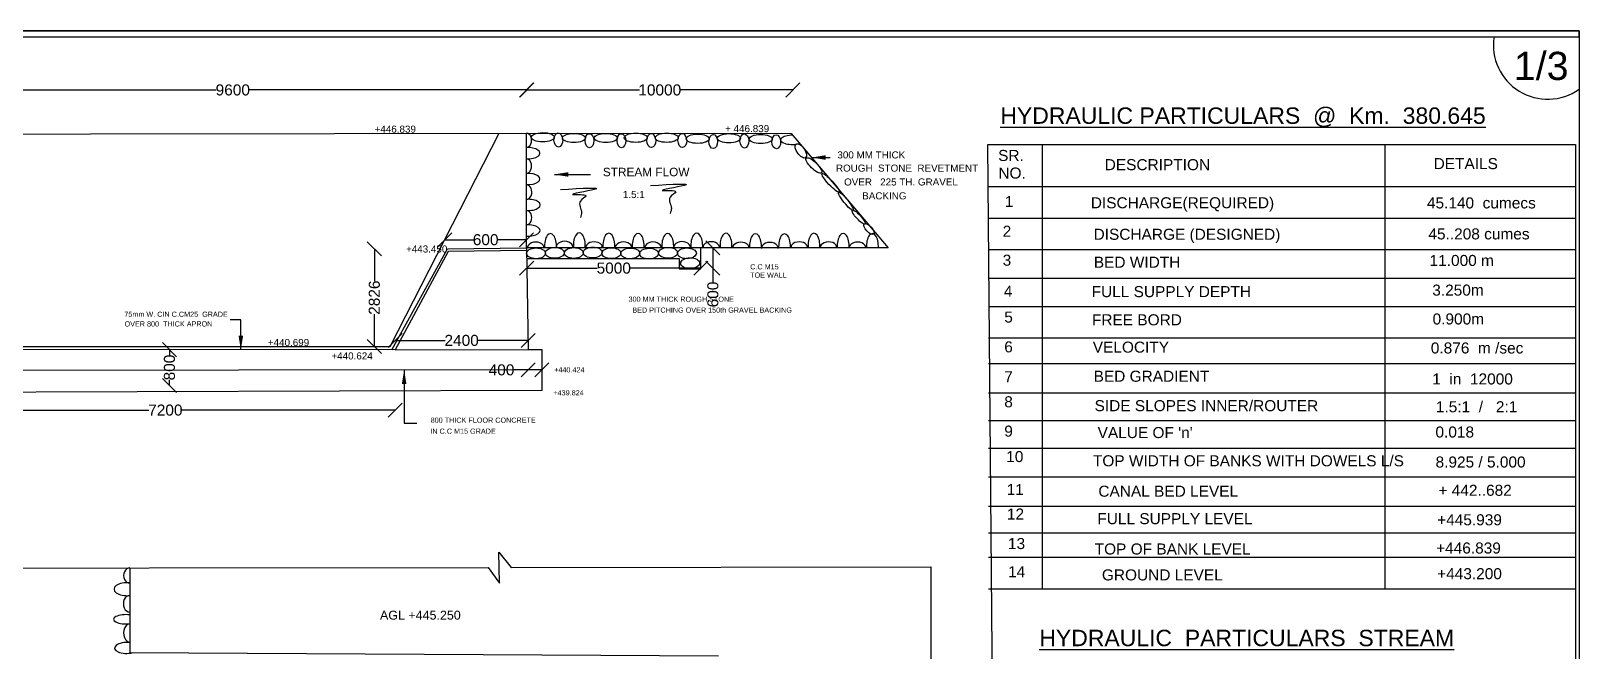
# Model space of a CAD drawing. Header units: millimetres. Extents: x 5757051 to 5765147, y 20977832 to 20981769.
# Drawn here: x 5761790 to 5765085, y 20980448 to 20981769 of the extents above; entities that cross this region are included whole.
import ezdxf

# ---------------------------------------------------------------- set-up
doc = ezdxf.new("R2010")
doc.units = ezdxf.units.MM
doc.header["$MEASUREMENT"] = 0
for name, color, linetype in [('DIMENSIONS', 7, 'Continuous'), ('DRAWING', 2, 'Continuous'), ('TEXT', 7, 'Continuous')]:
    doc.layers.add(name, color=color, linetype=linetype)
doc.styles.get("Standard").update_dxf_attribs({"font": 'arial.ttf', "height": 23.5})
doc.dimstyles.get("Standard").update_dxf_attribs({"dimtxt": 23.5, "dimasz": 30, "dimexe": 0.18, "dimexo": 0.0625, "dimgap": 0.09, "dimtad": 0, "dimdec": 0, "dimzin": 0, "dimdsep": 46, "dimtxsty": 'Standard', "dimblk": 'OBLIQUE', "dimcen": 0.09, "dimse1": 1, "dimse2": 1, "dimadec": 0, "dimazin": 0, "dimtfac": 1, "dimtdec": 0, "dimtofl": 0, "dimtmove": 0, "dimatfit": 3, "dimfxl": 1, "dimtolj": 1, "dimtzin": 0, "dimarcsym": 0})

# ---------------------------------------------------------------- blocks, each defined once
blk = doc.blocks.new('_Oblique')
at = {"color": 0, "linetype": 'ByBlock', "lineweight": -2}
blk.add_line((-0.5, -0.5), (0.5, 0.5), dxfattribs=at)
blk = doc.blocks.new('*D15')
at = {"layer": 'Defpoints', "color": 0, "transparency": 16777216}
for p in [(5762844.2, 20981643.3), (5761594.3, 20981549.4), (5762844.2, 20981551.4)]:
    blk.add_point(p, dxfattribs=at)
at = {"layer": 'DIMENSIONS', "color": 0, "lineweight": -2, "transparency": 16777216}
for p, q in [((5761594.3, 20981643.3), (5762184.1, 20981643.3)), ((5762844.2, 20981643.3), (5762254.4, 20981643.3))]:
    blk.add_line(p, q, dxfattribs=at)
at = {"layer": 'DIMENSIONS', "color": 0, "lineweight": -2, "transparency": 16777216, "xscale": 30, "yscale": 30, "zscale": 30, "rotation": 180}
blk.add_blockref('_Oblique', (5761594.3, 20981643.3), dxfattribs=at)
at = {"layer": 'DIMENSIONS', "color": 0, "lineweight": -2, "transparency": 16777216, "xscale": 30, "yscale": 30, "zscale": 30}
blk.add_blockref('_Oblique', (5762844.2, 20981643.3), dxfattribs=at)
at = {"layer": 'DIMENSIONS', "color": 0, "transparency": 16777216, "insert": (5762219.2, 20981643.3), "char_height": 23.5, "attachment_point": 5}
blk.add_mtext('\\A1;9600', dxfattribs=at)
blk = doc.blocks.new('*D16')
at = {"layer": 'Defpoints', "color": 0, "transparency": 16777216}
for p in [(5763411.1, 20981643.3), (5762845, 20981551.3), (5763411.1, 20981546.9)]:
    blk.add_point(p, dxfattribs=at)
at = {"layer": 'DIMENSIONS', "color": 0, "lineweight": -2, "transparency": 16777216}
for p, q in [((5762845, 20981643.3), (5763084.9, 20981643.3)), ((5763411.1, 20981643.3), (5763171.2, 20981643.3))]:
    blk.add_line(p, q, dxfattribs=at)
at = {"layer": 'DIMENSIONS', "color": 0, "lineweight": -2, "transparency": 16777216, "xscale": 30, "yscale": 30, "zscale": 30, "rotation": 180}
blk.add_blockref('_Oblique', (5762845, 20981643.3), dxfattribs=at)
at = {"layer": 'DIMENSIONS', "color": 0, "lineweight": -2, "transparency": 16777216, "xscale": 30, "yscale": 30, "zscale": 30}
blk.add_blockref('_Oblique', (5763411.1, 20981643.3), dxfattribs=at)
at = {"layer": 'DIMENSIONS', "color": 0, "transparency": 16777216, "insert": (5763128, 20981643.3), "char_height": 23.5, "attachment_point": 5}
blk.add_mtext('\\A1;10000', dxfattribs=at)
blk = doc.blocks.new('*D23')
at = {"layer": 'Defpoints', "color": 0, "transparency": 16777216}
for p in [(5761586.3, 20980999), (5762564.9, 20980999), (5762564.9, 20980961.3)]:
    blk.add_point(p, dxfattribs=at)
at = {"layer": 'DIMENSIONS', "color": 0, "lineweight": -2, "transparency": 16777216}
for p, q in [((5761586.3, 20980961.3), (5762040.5, 20980961.3)), ((5762564.9, 20980961.3), (5762110.6, 20980961.3))]:
    blk.add_line(p, q, dxfattribs=at)
at = {"layer": 'DIMENSIONS', "color": 0, "lineweight": -2, "transparency": 16777216, "xscale": 30, "yscale": 30, "zscale": 30, "rotation": 180}
blk.add_blockref('_Oblique', (5761586.3, 20980961.3), dxfattribs=at)
at = {"layer": 'DIMENSIONS', "color": 0, "lineweight": -2, "transparency": 16777216, "xscale": 30, "yscale": 30, "zscale": 30}
blk.add_blockref('_Oblique', (5762564.9, 20980961.3), dxfattribs=at)
at = {"layer": 'DIMENSIONS', "color": 0, "transparency": 16777216, "insert": (5762075.6, 20980961.3), "char_height": 23.5, "attachment_point": 5}
blk.add_mtext('\\A1;7200', dxfattribs=at)
blk = doc.blocks.new('*D36')
at = {"layer": 'Defpoints', "color": 0, "transparency": 16777216}
for p in [(5762676.5, 20981305.1), (5762520.5, 20981096.8), (5762554.3, 20981096.8)]:
    blk.add_point(p, dxfattribs=at)
at = {"layer": 'DIMENSIONS', "color": 0, "lineweight": -2, "transparency": 16777216}
for p, q in [((5762520.5, 20981305.1), (5762520.5, 20981236.3)), ((5762520.5, 20981096.8), (5762520.5, 20981165.5))]:
    blk.add_line(p, q, dxfattribs=at)
at = {"layer": 'DIMENSIONS', "color": 0, "lineweight": -2, "transparency": 16777216, "xscale": 30, "yscale": 30, "zscale": 30}
for p, rotation in [((5762520.5, 20981305.1), 90), ((5762520.5, 20981096.8), 270)]:
    blk.add_blockref('_Oblique', p, dxfattribs=dict(at, rotation=rotation))
at = {"layer": 'DIMENSIONS', "color": 0, "transparency": 16777216, "insert": (5762520.5, 20981200.9), "char_height": 23.5, "attachment_point": 5, "rotation": 90}
blk.add_mtext('\\A1;2826', dxfattribs=at)
blk = doc.blocks.new('*D37')
at = {"layer": 'Defpoints', "color": 0, "transparency": 16777216}
for p in [(5762847.7, 20981109.8), (5762564.9, 20981090), (5762847.7, 20981090)]:
    blk.add_point(p, dxfattribs=at)
at = {"layer": 'DIMENSIONS', "color": 0, "lineweight": -2, "transparency": 16777216}
for p, q in [((5762564.9, 20981109.8), (5762671, 20981109.8)), ((5762847.7, 20981109.8), (5762741.6, 20981109.8))]:
    blk.add_line(p, q, dxfattribs=at)
at = {"layer": 'DIMENSIONS', "color": 0, "lineweight": -2, "transparency": 16777216, "xscale": 30, "yscale": 30, "zscale": 30, "rotation": 180}
blk.add_blockref('_Oblique', (5762564.9, 20981109.8), dxfattribs=at)
at = {"layer": 'DIMENSIONS', "color": 0, "lineweight": -2, "transparency": 16777216, "xscale": 30, "yscale": 30, "zscale": 30}
blk.add_blockref('_Oblique', (5762847.7, 20981109.8), dxfattribs=at)
at = {"layer": 'DIMENSIONS', "color": 0, "transparency": 16777216, "insert": (5762706.3, 20981109.8), "char_height": 23.5, "attachment_point": 5}
blk.add_mtext('\\A1;2400', dxfattribs=at)
blk = doc.blocks.new('*D38')
at = {"layer": 'Defpoints', "color": 0, "transparency": 16777216}
for p in [(5762847.7, 20981090), (5762877.2, 20981090), (5762877.2, 20981047)]:
    blk.add_point(p, dxfattribs=at)
at = {"layer": 'DIMENSIONS', "color": 0, "lineweight": -2, "transparency": 16777216}
for p, q in [((5762847.7, 20981047), (5762817.7, 20981047)), ((5762877.2, 20981047), (5762847.7, 20981047))]:
    blk.add_line(p, q, dxfattribs=at)
at = {"layer": 'DIMENSIONS', "color": 0, "lineweight": -2, "transparency": 16777216, "xscale": 30, "yscale": 30, "zscale": 30, "rotation": 180}
blk.add_blockref('_Oblique', (5762847.7, 20981047), dxfattribs=at)
at = {"layer": 'DIMENSIONS', "color": 0, "lineweight": -2, "transparency": 16777216, "xscale": 30, "yscale": 30, "zscale": 30}
blk.add_blockref('_Oblique', (5762877.2, 20981047), dxfattribs=at)
at = {"layer": 'DIMENSIONS', "color": 0, "transparency": 16777216, "insert": (5762791.2, 20981047), "char_height": 23.5, "attachment_point": 5}
blk.add_mtext('\\A1;400', dxfattribs=at)
blk = doc.blocks.new('*D39')
at = {"layer": 'Defpoints', "color": 0, "transparency": 16777216}
for p in [(5762844.6, 20981307.2), (5763215.6, 20981307), (5763215.6, 20981263.8)]:
    blk.add_point(p, dxfattribs=at)
at = {"layer": 'DIMENSIONS', "color": 0, "lineweight": -2, "transparency": 16777216}
for p, q in [((5762844.6, 20981263.8), (5762994.9, 20981263.8)), ((5763215.6, 20981263.8), (5763065.2, 20981263.8))]:
    blk.add_line(p, q, dxfattribs=at)
at = {"layer": 'DIMENSIONS', "color": 0, "lineweight": -2, "transparency": 16777216, "xscale": 30, "yscale": 30, "zscale": 30, "rotation": 180}
blk.add_blockref('_Oblique', (5762844.6, 20981263.8), dxfattribs=at)
at = {"layer": 'DIMENSIONS', "color": 0, "lineweight": -2, "transparency": 16777216, "xscale": 30, "yscale": 30, "zscale": 30}
blk.add_blockref('_Oblique', (5763215.6, 20981263.8), dxfattribs=at)
at = {"layer": 'DIMENSIONS', "color": 0, "transparency": 16777216, "insert": (5763030.1, 20981263.8), "char_height": 23.5, "attachment_point": 5}
blk.add_mtext('\\A1;5000', dxfattribs=at)
blk = doc.blocks.new('*D40')
at = {"layer": 'Defpoints', "color": 0, "transparency": 16777216}
for p in [(5763215.6, 20981307), (5763215.6, 20981263.8), (5763241.1, 20981263.8)]:
    blk.add_point(p, dxfattribs=at)
at = {"layer": 'DIMENSIONS', "color": 0, "lineweight": -2, "transparency": 16777216}
for p, q in [((5763241.1, 20981307), (5763241.1, 20981263.8)), ((5763241.1, 20981263.8), (5763241.1, 20981233.8))]:
    blk.add_line(p, q, dxfattribs=at)
at = {"layer": 'DIMENSIONS', "color": 0, "lineweight": -2, "transparency": 16777216, "xscale": 30, "yscale": 30, "zscale": 30}
for p, rotation in [((5763241.1, 20981307), 90), ((5763241.1, 20981263.8), 270)]:
    blk.add_blockref('_Oblique', p, dxfattribs=dict(at, rotation=rotation))
at = {"layer": 'DIMENSIONS', "color": 0, "transparency": 16777216, "insert": (5763241.1, 20981207.7), "char_height": 23.5, "attachment_point": 5, "rotation": 90}
blk.add_mtext('\\A1;600', dxfattribs=at)
blk = doc.blocks.new('*D99')
at = {"layer": 'Defpoints', "color": 0, "transparency": 16777216}
for p in [(5762670.3, 20981324), (5762844.5, 20981324.3), (5762844.5, 20981324.3)]:
    blk.add_point(p, dxfattribs=at)
at = {"layer": 'DIMENSIONS', "color": 0, "lineweight": -2, "transparency": 16777216}
for p, q in [((5762670.3, 20981324.3), (5762731.4, 20981324.3)), ((5762844.5, 20981324.3), (5762783.5, 20981324.3))]:
    blk.add_line(p, q, dxfattribs=at)
at = {"layer": 'DIMENSIONS', "color": 0, "lineweight": -2, "transparency": 16777216, "xscale": 30, "yscale": 30, "zscale": 30, "rotation": 180}
blk.add_blockref('_Oblique', (5762670.3, 20981324.3), dxfattribs=at)
at = {"layer": 'DIMENSIONS', "color": 0, "lineweight": -2, "transparency": 16777216, "xscale": 30, "yscale": 30, "zscale": 30}
blk.add_blockref('_Oblique', (5762844.5, 20981324.3), dxfattribs=at)
at = {"layer": 'DIMENSIONS', "color": 0, "transparency": 16777216, "insert": (5762757.4, 20981324.3), "char_height": 23.5, "attachment_point": 5}
blk.add_mtext('\\A1;600', dxfattribs=at)
blk = doc.blocks.new('*D100')
at = {"layer": 'Defpoints', "color": 0, "transparency": 16777216}
for p in [(5762086.7, 20981090.2), (5762084.4, 20981014), (5762086.7, 20981014)]:
    blk.add_point(p, dxfattribs=at)
at = {"layer": 'DIMENSIONS', "color": 0, "lineweight": -2, "transparency": 16777216}
for p, q in [((5762084.4, 20981090.2), (5762084.4, 20981078.1)), ((5762084.4, 20981014), (5762084.4, 20981026.1))]:
    blk.add_line(p, q, dxfattribs=at)
at = {"layer": 'DIMENSIONS', "color": 0, "lineweight": -2, "transparency": 16777216, "xscale": 30, "yscale": 30, "zscale": 30}
for p, rotation in [((5762084.4, 20981090.2), 90), ((5762084.4, 20981014), 270)]:
    blk.add_blockref('_Oblique', p, dxfattribs=dict(at, rotation=rotation))
at = {"layer": 'DIMENSIONS', "color": 0, "transparency": 16777216, "insert": (5762084.4, 20981052.1), "char_height": 23.5, "attachment_point": 5, "rotation": 90}
blk.add_mtext('\\A1;800', dxfattribs=at)

msp = doc.modelspace()

# ---------------------------------------------------------------- linework, layer by layer
at = {"layer": 'DIMENSIONS', "color": 0}
for points in [[(5765084.7, 20977831.8), (5757050.8, 20977831.8), (5757050.8, 20981769.1), (5765084.7, 20981769.1)], [(5765084.7, 20981769.1), (5757050.8, 20981769.1), (5757050.8, 20981756.5), (5765084.7, 20981756.5)]]:
    msp.add_lwpolyline(points, close=True, dxfattribs=at)
for points in [[(5763826.6, 20981527.2), (5765077.4, 20981527.2), (5765077.4, 20980200.4), (5763838, 20980200.4), (5763826.6, 20981527.2)], [(5763942.3, 20981527.2), (5763942.3, 20980581)], [(5764672.3, 20980581), (5764672.3, 20981527.2)], [(5763827.4, 20981438), (5765077.4, 20981438)], [(5763827.4, 20981370.1), (5765077.4, 20981370.1)], [(5763827.4, 20981303.4), (5765077.4, 20981303.4)], [(5763827.4, 20981242.7), (5765077.4, 20981242.7)], [(5763827.4, 20981182.1), (5765077.4, 20981182.1)], [(5763827.4, 20981115.3), (5765077.4, 20981115.3)], [(5763827.4, 20981060.8), (5765077.4, 20981060.8)], [(5763827.4, 20980998.1), (5765077.4, 20980998.1)], [(5763827.4, 20980939.1), (5765077.4, 20980939.1)], [(5763827.4, 20980880.5), (5765077.4, 20980880.5)], [(5763827.4, 20980819.6), (5765077.4, 20980819.6)], [(5763827.4, 20980756.9), (5765077.4, 20980756.9)], [(5763827.4, 20980700.3), (5765077.4, 20980700.3)], [(5763827.4, 20980647.8), (5765077.4, 20980647.8)], [(5763827.4, 20980581), (5765077.4, 20980581)]]:
    msp.add_lwpolyline(points, dxfattribs=at)
msp.add_arc((5765017.8, 20981739.1), 115.4, 171.293, 305.4062, dxfattribs=at)
at = {"layer": 'DRAWING', "color": 0}
for points in [[(5758916, 20981561.4), (5759463.3, 20981557.5), (5759923.8, 20981249.6), (5760730.1, 20981245), (5761183.5, 20981550.3), (5761261.5, 20981591.1), (5761336, 20981591.1), (5761396.9, 20981549.1), (5762953.4, 20981551.6), (5763408, 20981550.6), (5763614.5, 20981306.9), (5762844.6, 20981307.2), (5762844.2, 20981551.4)], [(5761585, 20981097), (5762554.3, 20981096.8), (5762786.4, 20981551.3)], [(5762844.6, 20981307.2), (5762847.7, 20981090.8), (5762877.2, 20981090.8), (5762877.2, 20981003.2), (5761584.6, 20980999), (5761585.4, 20981203.3)], [(5762557.4, 20981090), (5762676.5, 20981305.1), (5762844.6, 20981307.2)], [(5762844.6, 20981301.1), (5762677.5, 20981299.1), (5762564.9, 20981090)], [(5762844.9, 20981284.3), (5763169.3, 20981284.6), (5763169.3, 20981262.6), (5763215.6, 20981262.6), (5763215.6, 20981307)], [(5762564.9, 20981090), (5761585, 20981090.3)], [(5762564.9, 20981090), (5762847.7, 20981090.8)], [(5762877.2, 20981047), (5761584.8, 20981046)], [(5761319.6, 20980624.5), (5762762.9, 20980626.1), (5762786.7, 20980592.7), (5762785.1, 20980658.6), (5762812, 20980626.1), (5763704.9, 20980627.6), (5763707.3, 20978501.6), (5763662.8, 20978487.1), (5763739.1, 20978487.4), (5763707.4, 20978474), (5763703.1, 20977914.6), (5757137.7, 20978048)], [(5762000.1, 20980625.2), (5762000.1, 20980444.7), (5763252.8, 20980438.3)]]:
    msp.add_lwpolyline(points, dxfattribs=at)
for centre, major_axis, ratio, start_param, end_param in [((5762844.2, 20981536), (0.3, 15.3), 0.707444, 3.17349, 6.316594), ((5763409.9, 20981537.1), (-24.6, -0.1), 0.400029, 4.66096, 8.552726), ((5762848.1, 20981508.7), (24.7, 0), 0.481449, 4.556976, 8.01092), ((5762844.4, 20981481.1), (0.3, 15.3), 0.707444, 3.159991, 6.330093), ((5762848.3, 20981453.8), (24.7, 0), 0.481449, 4.550979, 8.016917), ((5762844.9, 20981425.8), (0.3, 15.3), 0.707444, 3.124578, 6.365506), ((5762848.8, 20981398.5), (24.7, 0), 0.481449, 4.535226, 8.032669), ((5762844.7, 20981371.3), (0.3, 15.3), 0.707444, 3.154112, 6.335972), ((5762848.5, 20981344), (24.7, 0), 0.481449, 4.548365, 8.01953), ((5762895.4, 20981310.6), (-0.1, 26.9), 0.471082, 4.571776, 7.997118), ((5762956.8, 20981312.2), (-0.1, 26.9), 0.471082, 4.571776, 7.997118), ((5763019.6, 20981311.2), (-0.1, 26.9), 0.471082, 4.571776, 7.997118), ((5763082.1, 20981310.9), (-0.1, 26.9), 0.471082, 4.571776, 7.997118), ((5763145, 20981310.9), (-0.1, 26.9), 0.471082, 4.571776, 7.997118), ((5763206.7, 20981311.7), (-0.1, 26.9), 0.471082, 4.571776, 7.997118), ((5763269, 20981311.4), (-0.1, 26.9), 0.471082, 4.571776, 7.997118), ((5763331.8, 20981310.3), (-0.1, 26.9), 0.471082, 4.571776, 7.997118), ((5763393.7, 20981309.9), (-0.1, 26.9), 0.471082, 4.571776, 7.997118), ((5763456.2, 20981311.2), (-0.1, 26.9), 0.471082, 4.571776, 7.997118), ((5763518.5, 20981311), (-0.1, 26.9), 0.471082, 4.571776, 7.997118), ((5763580.6, 20981310.7), (-0.1, 26.9), 0.471082, 4.571776, 7.997118), ((5762864, 20981306.7), (-17.9, -0.2), 0.701852, 3.122512, 6.288242), ((5762925.4, 20981308.4), (-17.9, -0.2), 0.701852, 3.122512, 6.288242), ((5762988.2, 20981307.3), (-17.9, -0.2), 0.701852, 3.122512, 6.288242), ((5763050.7, 20981307), (-17.9, -0.2), 0.701852, 3.122512, 6.288242), ((5763113.6, 20981307), (-17.9, -0.2), 0.701852, 3.122512, 6.288242), ((5763175.3, 20981307.8), (-17.9, -0.2), 0.701852, 3.122512, 6.288242), ((5763237.6, 20981307.5), (-17.9, -0.2), 0.701852, 3.122512, 6.288242), ((5763300.4, 20981306.5), (-17.9, -0.2), 0.701852, 3.122512, 6.288242), ((5763362.3, 20981306), (-17.9, -0.2), 0.701852, 3.122512, 6.288242), ((5763424.8, 20981307.3), (-17.9, -0.2), 0.701852, 3.122512, 6.288242), ((5763487.1, 20981307.2), (-17.9, -0.2), 0.701852, 3.122512, 6.288242), ((5763549.2, 20981306.8), (-17.9, -0.2), 0.701852, 3.122512, 6.288242), ((5762000.1, 20980609), (0, 16.3), 0.824992, 0, 3.141593), ((5761994, 20980579.8), (-27.5, 0.2), 0.4989, 4.491762, 8.080371), ((5762000.1, 20980548.8), (0, 17.7), 0.781845, 0, 3.141593), ((5761992.2, 20980515.8), (-26.7, 0), 0.370542, 4.414348, 8.152022), ((5762000.1, 20980486.7), (0, 19.7), 0.676436, 0, 3.141593), ((5761993.5, 20980454.8), (-26, -0.5), 0.449165, 4.449412, 8.350066)]:
    msp.add_ellipse(centre, major_axis=major_axis, ratio=ratio, start_param=start_param, end_param=end_param, dxfattribs=at)
for centre, major_axis, ratio in [((5762878.9, 20981542.6), (-24.6, -0.1), 0.400029), ((5762912.1, 20981536.8), (-0.3, 15), 0.621615), ((5762945.3, 20981541), (-24.6, -0.1), 0.400029), ((5762978.4, 20981535.2), (-0.3, 15), 0.621615), ((5763013.2, 20981541), (-24.6, -0.1), 0.400029), ((5763046.3, 20981535.2), (-0.3, 15), 0.621615), ((5763076.9, 20981541.5), (-24.6, -0.1), 0.400029), ((5763110, 20981535.7), (-0.3, 15), 0.621615), ((5763142.8, 20981541.5), (-24.6, -0.1), 0.400029), ((5763176, 20981535.7), (-0.3, 15), 0.621615), ((5763208.7, 20981539.4), (-24.6, -0.1), 0.400029), ((5763241.8, 20981533.6), (-0.3, 15), 0.621615), ((5763275, 20981540.5), (-24.6, -0.1), 0.400029), ((5763308.1, 20981534.7), (-0.3, 15), 0.621615), ((5763342.9, 20981538.9), (-24.6, -0.1), 0.400029), ((5763376, 20981533.1), (-0.3, 15), 0.621615), ((5763428.4, 20981513.5), (-10.1, 14.4), 0.46817), ((5763455.9, 20981482.6), (-16.1, 15.8), 0.312306), ((5763491.7, 20981445.5), (-18.2, 19.7), 0.180433), ((5763524.2, 20981406.3), (-15.5, 19.2), 0.17653), ((5763551.3, 20981372.6), (-13.6, 14.8), 0.231505), ((5763573.3, 20981347.1), (-10, 11), 0.404346), ((5762864.6, 20981295.4), (-20.1, -0.3), 0.56939), ((5762904.6, 20981296.3), (-20.1, -0.3), 0.56939), ((5762945, 20981296.1), (-20.1, -0.3), 0.56939), ((5762985.3, 20981297.2), (-20.1, -0.3), 0.56939), ((5763025.1, 20981295.6), (-20.1, -0.3), 0.56939), ((5763065.2, 20981295.2), (-20.1, -0.3), 0.56939), ((5763105.2, 20981294.8), (-20.1, -0.3), 0.56939), ((5763145.7, 20981296.5), (-20.1, -0.3), 0.56939), ((5763185.8, 20981295.3), (-20.1, -0.3), 0.56939), ((5763192.6, 20981274.4), (-20.1, -0.3), 0.56939)]:
    msp.add_ellipse(centre, major_axis=major_axis, ratio=ratio, dxfattribs=at)
for points in [[(5762917, 20981431.3), (5762988.6, 20981431.3), (5762943.2, 20981420.4), (5762970.8, 20981417.9), (5762958.8, 20981406.1), (5762961.5, 20981382.7), (5762959, 20981371.7)], [(5763108.2, 20981439.9), (5763179.8, 20981439.9), (5763134.4, 20981429), (5763162, 20981426.5), (5763150, 20981414.7), (5763152.7, 20981391.2), (5763150.2, 20981380.3)]]:
    msp.add_spline(points, degree=3, dxfattribs=at)

# ---------------------------------------------------------------- texts
at = {"layer": 'DIMENSIONS', "color": 0}
for s, height, p in [('1/3', 60, (5764945.9, 20981664.6)), ('%%UHYDRAULIC PARTICULARS  @  Km.  380.645', 35, (5763852.9, 20981571.2)), ('SR.', 23.5, (5763848.2, 20981492.1)), ('DESCRIPTION', 23.5, (5764075.1, 20981472.5)), ('DETAILS', 23.5, (5764775.2, 20981474.7)), ('NO.', 23.5, (5763848.7, 20981454.6)), ('1', 23.5, (5763862.5, 20981394)), ('DISCHARGE(REQUIRED)', 23.5, (5764045.5, 20981391.3)), ('45.140  cumecs', 23.5, (5764760.9, 20981391)), ('2', 23.5, (5763857.9, 20981330.7)), ('DISCHARGE (DESIGNED)', 23.5, (5764051.4, 20981324.2)), ('45..208 cumes', 23.5, (5764764.1, 20981325)), ('3', 23.5, (5763857.9, 20981269)), ('BED WIDTH', 23.5, (5764051.9, 20981264.7)), ('11.000 m', 23.5, (5764766.6, 20981268.4)), ('4', 23.5, (5763860.4, 20981202.9)), ('FULL SUPPLY DEPTH', 23.5, (5764047.2, 20981202)), ('3.250m', 23.5, (5764772.3, 20981205.3)), ('5', 23.5, (5763861.3, 20981147.9)), ('FREE BORD', 23.5, (5764047.9, 20981142)), ('0.900m', 23.5, (5764773, 20981143.8)), ('6', 23.5, (5763861.3, 20981084.4)), ('VELOCITY', 23.5, (5764049.7, 20981083.8)), ('0.876  m /sec', 23.5, (5764769.2, 20981082)), ('7', 23.5, (5763861.3, 20981020.8)), ('BED GRADIENT', 23.5, (5764051.5, 20981021.8)), ('1  in  12000', 23.5, (5764772.3, 20981016)), ('8', 23.5, (5763861.3, 20980967.4)), ('SIDE SLOPES INNER/ROUTER', 23.5, (5764053.5, 20980959.1)), ('1.5:1  /   2:1', 23.5, (5764780, 20980956.8)), ('9', 23.5, (5763861.3, 20980904.9)), ("VALUE OF 'n'", 23.5, (5764060, 20980901.8)), ('0.018', 23.5, (5764779.1, 20980903)), ('10', 23.5, (5763865.5, 20980850.7)), ('TOP WIDTH OF BANKS WITH DOWELS L/S', 23.5, (5764050, 20980841.7)), ('8.925 / 5.000', 23.5, (5764779.3, 20980839.1)), ('11', 23.5, (5763866.4, 20980780.5)), ('CANAL BED LEVEL', 23.5, (5764061.6, 20980776.9)), ('+ 442..682', 23.5, (5764785.5, 20980778.8)), ('12', 23.5, (5763867, 20980728.3)), ('FULL SUPPLY LEVEL', 23.5, (5764059.4, 20980718.4)), ('+445.939', 23.5, (5764782.7, 20980716)), ('13', 23.5, (5763869.1, 20980665.4)), ('TOP OF BANK LEVEL', 23.5, (5764053.7, 20980653.8)), ('+446.839', 23.5, (5764780.5, 20980655.9)), ('14', 23.5, (5763869.4, 20980605.4)), ('GROUND LEVEL', 23.5, (5764069.1, 20980598.6)), ('+443.200', 23.5, (5764782.7, 20980601.2)), ('%%UHYDRAULIC  PARTICULARS  STREAM', 35, (5763935.9, 20980458.5))]:
    msp.add_text(s, height=height, dxfattribs=at).set_placement(p)
at = {"layer": 'TEXT', "color": 0}
for s, height, p in [('+446.839', 15, (5762521, 20981552.4)), ('+ 446.839', 15, (5763267.1, 20981553.5)), ('300 MM THICK', 15, (5763506.1, 20981497.5)), ('STREAM FLOW', 18, (5763006.9, 20981459.6)), ('ROUGH  STONE  REVETMENT', 15, (5763503, 20981469.4)), ('OVER   225 TH. GRAVEL', 15, (5763520.3, 20981439.9)), ('1.5:1', 15, (5763049.5, 20981413.3)), ('BACKING', 15, (5763558.9, 20981410.3)), ('+443.450', 15, (5762587.9, 20981297.1)), ('C.C M15', 11, (5763320.5, 20981261.2)), ('TOE WALL', 11, (5763320.5, 20981243.5)), ('300 MM THICK ROUGH STONE', 11, (5763061.5, 20981192.2)), ('75mm W. CIN C.CM25  GRADE', 11, (5761988.3, 20981160.1)), ('BED PITCHING OVER 150th GRAVEL BACKING', 11, (5763069.6, 20981168.9)), ('OVER 800  THICK APRON', 11, (5761988.8, 20981139.5)), ('+440.699', 15, (5762293.8, 20981097.9)), ('+440.624', 15, (5762429.1, 20981069.3)), ('+440.424', 11, (5762903.3, 20981041.7)), ('+439.824', 11, (5762901.6, 20980992.8)), ('800 THICK FLOOR CONCRETE', 11, (5762640.4, 20980934.5)), ('IN C.C M15 GRADE', 11, (5762639.7, 20980911)), ('AGL +445.250', 19, (5762532.5, 20980515.1))]:
    msp.add_text(s, height=height, dxfattribs=at).set_placement(p)

# ---------------------------------------------------------------- dimensions: what is measured, and where the dimension line sits
at = {"layer": 'DIMENSIONS', "color": 0}
for base, p1, p2, text, picture, middle in [((5762844.2, 20981643.3), (5761594.3, 20981549.4), (5762844.2, 20981551.4), '9600', '*D15', (5762219.2, 20981643.3)), ((5763411.1, 20981643.3), (5762845, 20981551.3), (5763411.1, 20981546.9), '10000', '*D16', (5763128, 20981643.3)), ((5762844.5, 20981324.3), (5762670.3, 20981324), (5762844.5, 20981324.3), '600', '*D99', (5762757.4, 20981324.3)), ((5763215.6, 20981263.8), (5762844.6, 20981307.2), (5763215.6, 20981307), '5000', '*D39', (5763030.1, 20981263.8)), ((5762847.7, 20981109.8), (5762564.9, 20981090), (5762847.7, 20981090), '2400', '*D37', (5762706.3, 20981109.8)), ((5762564.9, 20980961.3), (5761586.3, 20980999), (5762564.9, 20980999), '7200', '*D23', (5762075.6, 20980961.3))]:
    dim = msp.add_linear_dim(base=base, p1=p1, p2=p2, text=text, dimstyle='Standard', dxfattribs=at)
    dim.commit()
    dim.dimension.update_dxf_attribs({"geometry": picture, "text_midpoint": middle})
for base, p1, p2, text, picture, middle in [((5762520.5, 20981096.8), (5762676.5, 20981305.1), (5762554.3, 20981096.8), '2826', '*D36', (5762520.5, 20981200.9)), ((5763241.1, 20981263.8), (5763215.6, 20981307), (5763215.6, 20981263.8), '600', '*D40', (5763241.1, 20981207.7)), ((5762084.4, 20981014), (5762086.7, 20981090.2), (5762086.7, 20981014), '800', '*D100', (5762084.4, 20981052.1))]:
    dim = msp.add_linear_dim(base=base, p1=p1, p2=p2, angle=90, text=text, dimstyle='Standard', dxfattribs=at)
    dim.commit()
    dim.dimension.update_dxf_attribs({"geometry": picture, "text_midpoint": middle})
dim = msp.add_linear_dim(base=(5762877.2, 20981047), p1=(5762847.7, 20981090), p2=(5762877.2, 20981090), text='400', dimstyle='Standard', dxfattribs=at)
dim.commit()
dim.dimension.update_dxf_attribs({"geometry": '*D38', "text_midpoint": (5762791.2, 20981047), "dimtype": 160})

# ---------------------------------------------------------------- leaders
for points in [[(5763451.4, 20981499.4), (5763490.5, 20981499.4)], [(5762903.7, 20981463.4), (5762980.7, 20981463.4)], [(5762236.3, 20981090.1), (5762236.3, 20981153.4), (5762213.4, 20981153.4)], [(5762583.9, 20981046.8), (5762583.9, 20980933.3), (5762610.8, 20980933.3)]]:
    msp.add_leader(points, dimstyle='Standard', override={"dimgap": 0.09, "dimtad": 0}, dxfattribs=at)

doc.saveas('drawing.dxf')
